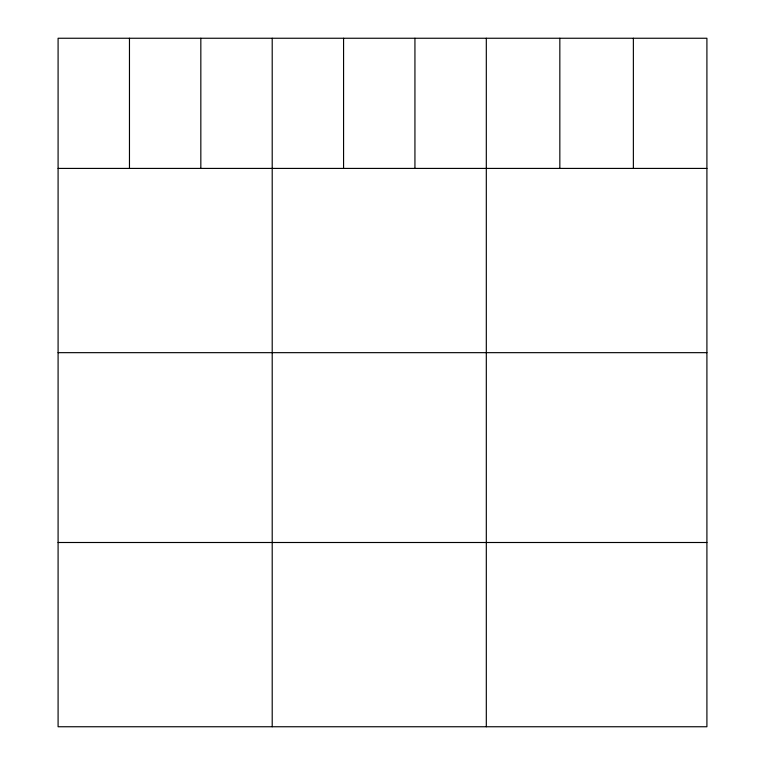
<?xml version="1.0" encoding="UTF-8"?>
<svg xmlns="http://www.w3.org/2000/svg" width="765" height="765" viewBox="0 0 765 765"><rect width="100%" height="100%" fill="white"/><g stroke="black" fill="none" stroke-linecap="round" stroke-linejoin="round"><path stroke-width="1.15" d="M706.908 168.415L706.908 726.75L58.092 726.75L58.092 38.25L706.908 38.25L706.908 168.415L58.092 168.415M58.092 352.665L706.908 352.665M58.092 542.5L706.908 542.5M633.372 38.25L633.372 168.415M559.837 38.25L559.837 168.415M486.311 38.25L486.311 726.75M414.936 38.25L414.936 168.415M343.571 38.25L343.571 168.415M272.206 38.25L272.206 726.75M200.832 38.25L200.832 168.415M129.467 38.25L129.467 168.415"/></g></svg>
